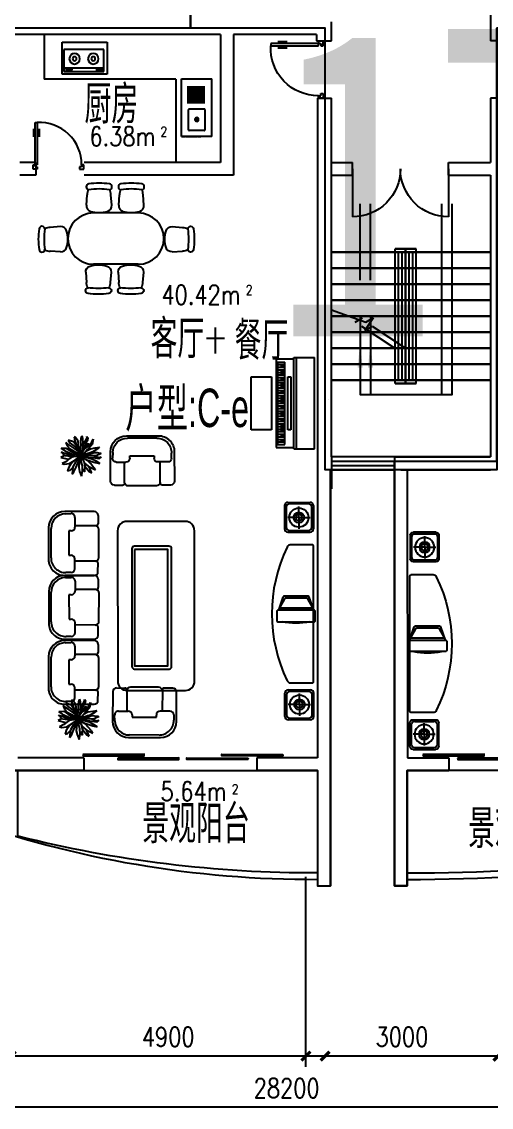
# Model space of a CAD drawing. Header units: millimetres. Extents: x 1143 to 39838, y 578 to 35727.
# Drawn here: x 14052 to 21384, y 978 to 17939 of the extents above; entities that cross this region are included whole.
import ezdxf
from ezdxf.enums import TextEntityAlignment as Align

# ---------------------------------------------------------------- set-up
doc = ezdxf.new("R2010")
doc.units = ezdxf.units.MM
doc.linetypes.add('HIDDEN', pattern=[7.5, 5, -2.5])
for name, color, linetype in [('3', 7, 'Continuous'), ('AXIS', 3, 'Continuous'), ('JJ', 8, 'Continuous'), ('PUB_TEXT', 7, 'Continuous'), ('PUB_WINDW', 7, 'Continuous'), ('T', 7, 'Continuous'), ('WALL', 255, 'Continuous'), ('WINDOW', 2, 'Continuous')]:
    doc.layers.add(name, color=color, linetype=linetype)
doc.styles.add('-宋体', font='SimSun.ttf', dxfattribs={"width": 0.8})
doc.styles.add('ATT', font='TXT')
doc.styles.add('DIM_FONT', font='SIMPLEX', dxfattribs={"width": 0.8})
doc.styles.add('HZ', font='txt', dxfattribs={"width": 0.7, "height": 5, "bigfont": 'hztxt'})
doc.styles.get("Standard").update_dxf_attribs({"font": 'arial.ttf'})
doc.styles.add('STYLE1', font='swissko.ttf', dxfattribs={"width": 0.8})
doc.dimstyles.new('AXIS', dxfattribs={"dimtxt": 300, "dimasz": 1, "dimexe": 250, "dimexo": 300, "dimgap": 0.09, "dimtad": 1, "dimdec": 0, "dimzin": 0, "dimdsep": 46, "dimtxsty": 'DIM_FONT', "dimblk": '_DIMX', "dimcen": 0.09, "dimse1": 1, "dimse2": 1, "dimclrt": 7, "dimadec": 0, "dimazin": 0, "dimtfac": 1, "dimtdec": 0, "dimtix": 1, "dimtmove": 2, "dimatfit": 3, "dimldrblk": '_DIMX', "dimfxl": 1, "dimtolj": 1, "dimtzin": 0, "dimarcsym": 0})

# ---------------------------------------------------------------- blocks, each defined once
blk = doc.blocks.new('_DIMX')
at = {"const_width": 50}
blk.add_lwpolyline([(-70, -70), (70, 70)], dxfattribs=at)
blk = doc.blocks.new('*D48')
at = {"color": 0, "linetype": 'ByBlock', "transparency": 16777216}
blk.add_line((632168, 357799), (603970, 357799), dxfattribs=at)
at = {"layer": 'DEFPOINTS', "color": 0, "linetype": 'ByBlock', "transparency": 16777216}
for p in [(603969, 361399), (632169, 361399), (603969, 357799)]:
    blk.add_point(p, dxfattribs=at)
at = {"color": 0, "linetype": 'ByBlock', "transparency": 16777216, "rotation": 180.0000000000001}
blk.add_blockref('_DIMX', (603969, 357799), dxfattribs=at)
at = {"color": 0, "linetype": 'ByBlock', "transparency": 16777216}
blk.add_blockref('_DIMX', (632169, 357799), dxfattribs=at)
at = {"color": 7, "linetype": 'ByBlock', "transparency": 16777216, "insert": (618069, 358099), "char_height": 300, "attachment_point": 5, "style": 'DIM_FONT'}
blk.add_mtext('\\A1;28200', dxfattribs=at)
blk = doc.blocks.new('TV')
blk.add_line((-251, 109), (277, 109))
for points in [[(-267, 75), (-171, 251, -0.320259), (-152, 264), (177, 264, -0.320259), (196, 251), (293, 75)], [(-263, 75), (-193, 280, -0.325839), (-173, 294), (199, 294, -0.325839), (218, 280), (289, 75)]]:
    blk.add_lwpolyline(points, format="xyb")
blk.add_lwpolyline([(313, 55), (313, -86, -0.414214), (293, -106), (-267, -106, -0.414214), (-287, -86), (-287, 55, -0.414214), (-267, 75), (293, 75, -0.414214)], format="xyb", close=True)
blk.add_arc((15, 1019), 1145, 259.0435, 280.9565)
blk = doc.blocks.new('CHUANGTG')
for p, q in [((-227, -187), (-227, 178)), ((173, 227), (-177, 227)), ((148, 202), (-152, 202)), ((0, 0), (0, 174)), ((223, -187), (223, 178)), ((-202, 153), (-202, -162)), ((0, 0), (-174, 0)), ((0, 0), (0, -174)), ((0, 0), (174, 0)), ((198, -162), (198, 153)), ((173, -237), (-177, -237)), ((-152, -212), (148, -212))]:
    blk.add_line(p, q)
for radius in [150, 82.4, 52.4]:
    blk.add_circle((0, 0), radius)
for centre, start, end in [((-177, 178), 90, 180), ((-152, 153), 90, 180), ((148, 153), 0, 90), ((173, 178), 0, 90), ((-152, -162), 180, 270), ((148, -162), 270, 0), ((-177, -187), 180, 270), ((173, -187), 270, 0)]:
    blk.add_arc(centre, 49.9, start, end)
blk = doc.blocks.new('*D57')
at = {"color": 0, "linetype": 'ByBlock', "transparency": 16777216}
blk.add_line((618368, 358599), (613470, 358599), dxfattribs=at)
at = {"layer": 'DEFPOINTS', "color": 0, "linetype": 'ByBlock', "transparency": 16777216}
for p in [(613469, 361399), (618369, 361399), (613469, 358599)]:
    blk.add_point(p, dxfattribs=at)
at = {"color": 0, "linetype": 'ByBlock', "transparency": 16777216, "rotation": 180}
blk.add_blockref('_DIMX', (613469, 358599), dxfattribs=at)
at = {"color": 0, "linetype": 'ByBlock', "transparency": 16777216}
blk.add_blockref('_DIMX', (618369, 358599), dxfattribs=at)
at = {"color": 7, "linetype": 'ByBlock', "transparency": 16777216, "insert": (615919, 358899), "char_height": 300, "attachment_point": 5, "style": 'DIM_FONT'}
blk.add_mtext('\\A1;4900', dxfattribs=at)
blk = doc.blocks.new('SSS')
at = {"layer": 'JJ', "linetype": 'Continuous'}
for p, q in [((208, 526), (-254, 526)), ((-314, 466), (-314, 334)), ((47, 422), (47, 271)), ((106, 482), (186, 483)), ((-327, 244), (-327, -191)), ((-284, 304), (48, 304)), ((141, 211), (107, 211)), ((143, -168), (141, 211)), ((420, 253), (420, -207)), ((458, -221), (458, 276)), ((106, -169), (143, -168)), ((-314, -411), (-314, -281)), ((-284, -251), (46, -251)), ((47, -380), (47, -229)), ((-254, -471), (208, -471)), ((199, -436), (110, -440))]:
    blk.add_line(p, q, dxfattribs=at)
for centre, radius, start, end in [((-254, 466), 60, 90, 180), ((208, 276), 250, 360, 90), ((107, 422), 60, 90.9883, 180), ((190, 253), 230, 360, 90.9883), ((-267, 244), 60, 90, 180), ((-284, 334), 30, 180, 270), ((107, 271), 60, 180, 270), ((107, -229), 60, 91.246, 180), ((-267, -191), 60, 180, 270), ((-284, -281), 30, 90, 180), ((190, -207), 230, 272.1622, 360), ((208, -221), 250, 270, 360), ((-254, -411), 60, 180, 270), ((107, -380), 60, 180.5023, 272.1622)]:
    blk.add_arc(centre, radius, start, end, dxfattribs=at)
blk = doc.blocks.new('M_A14NPV')
for points in [[(0.18, 0.178), (0.177, 0.16), (-0.617, 0.16), (-0.617, 0.181)], [(0.632, 0.226), (0.629, 0.208), (-0.164, 0.208), (-0.164, 0.229)]]:
    blk.add_lwpolyline(points, close=True)
blk = doc.blocks.new('M_F3')
for p, q in [((-379, 338), (-344, 250)), ((-336, 298), (-379, 338)), ((-260, 250), (-336, 298)), ((-184, 352), (-317, 396)), ((-317, 396), (-270, 321)), ((-270, 321), (-143, 227)), ((-105, 242), (-184, 352)), ((-137, 463), (-172, 477)), ((-172, 477), (-155, 384)), ((-155, 384), (-89, 196)), ((-65, 367), (-137, 463)), ((-50, 223), (-65, 367)), ((-1, 371), (16, 486)), ((3, 267), (-1, 371)), ((26, 511), (42, 438)), ((86, 275), (35, 153)), ((42, 438), (49, 319)), ((49, 319), (46, 206)), ((49, 309), (118, 392)), ((160, 396), (86, 275)), ((87, 205), (184, 321)), ((118, 392), (151, 452)), ((151, 452), (149, 488)), ((149, 488), (172, 452)), ((172, 452), (160, 396)), ((184, 321), (160, 227)), ((176, 235), (262, 331)), ((277, 286), (197, 198)), ((262, 331), (301, 415)), ((301, 415), (277, 286)), ((-405, 13), (-504, -36)), ((-468, 83), (-494, 98)), ((-494, 98), (-398, 71)), ((-490, 194), (-367, 196)), ((-363, 102), (-490, 194)), ((-435, 39), (-468, 83)), ((-393, 2), (-435, 39)), ((-398, 71), (-285, 27)), ((-202, -25), (-393, 2)), ((-367, 196), (-250, 117)), ((-237, 44), (-363, 102)), ((-344, 250), (-280, 177)), ((-285, 27), (-153, -2)), ((-280, 177), (-178, 123)), ((-157, 187), (-260, 250)), ((-250, 117), (-45, 15)), ((-67, 21), (-237, 44)), ((-178, 123), (-91, 75)), ((-45, 102), (-157, 187)), ((-157, -111), (1, 3)), ((-143, 227), (-77, 167)), ((1, 3), (-126, -140)), ((-120, -276), (1, 3)), ((1, 3), (-116, -15)), ((-91, 75), (1, 3)), ((-89, 196), (1, 3)), ((1, 3), (-67, 21)), ((-11, 137), (-50, 223)), ((1, 3), (-42, -144)), ((-17, 89), (3, 267)), ((1, 3), (-17, 89)), ((1, 3), (14, 71)), ((170, 60), (1, 3)), ((57, 58), (1, 3)), ((1, 3), (248, 58)), ((155, 8), (1, 3)), ((1, 3), (88, -178)), ((83, -65), (1, 3)), ((270, -77), (1, 3)), ((7, -140), (1, 3)), ((14, 71), (80, 173)), ((46, 206), (24, 94)), ((106, 92), (57, 58)), ((87, 205), (58, 144)), ((80, 173), (176, 235)), ((166, 158), (106, 92)), ((141, 130), (236, 181)), ((275, 6), (155, 8)), ((197, 198), (166, 158)), ((229, 81), (170, 60)), ((295, 104), (229, 81)), ((236, 181), (355, 202)), ((248, 58), (334, 89)), ((371, 4), (275, 6)), ((390, 158), (295, 104)), ((330, 5), (453, -38)), ((334, 89), (402, 85)), ((355, 202), (460, 215)), ((454, 39), (371, 4)), ((460, 215), (390, 158)), ((402, 85), (482, 73)), ((507, 60), (454, 39)), ((482, 73), (507, 60)), ((-504, -36), (-311, -82)), ((-363, -136), (-468, -188)), ((-468, -188), (-414, -205)), ((-414, -205), (-287, -190)), ((-293, -71), (-363, -136)), ((-260, -209), (-303, -280)), ((-227, -32), (-293, -71)), ((-287, -190), (-157, -111)), ((-195, -134), (-260, -209)), ((-116, -15), (-227, -32)), ((-200, -269), (-219, -455)), ((-126, -140), (-200, -269)), ((-153, -2), (-82, -10)), ((-42, -144), (-56, -288)), ((36, -242), (7, -140)), ((40, -370), (36, -242)), ((164, -117), (83, -65)), ((108, -265), (85, -173)), ((88, -178), (180, -255)), ((98, -395), (106, -265)), ((342, -59), (103, -28)), ((106, -265), (207, -386)), ((109, -82), (260, -134)), ((246, -199), (164, -117)), ((180, -255), (262, -299)), ((246, -367), (203, -267)), ((324, -294), (246, -199)), ((260, -134), (357, -167)), ((377, -132), (270, -77)), ((447, -73), (342, -59)), ((357, -167), (468, -188)), ((468, -188), (377, -132)), ((507, -23), (447, -73)), ((453, -38), (507, -23)), ((-303, -280), (-334, -374)), ((-334, -374), (-270, -355)), ((-270, -355), (-204, -288)), ((-219, -455), (-176, -399)), ((-176, -399), (-120, -276)), ((-56, -288), (-32, -384)), ((-32, -384), (14, -505)), ((14, -505), (40, -370)), ((40, -311), (98, -395)), ((207, -386), (271, -420)), ((271, -420), (246, -367)), ((262, -299), (359, -349)), ((359, -349), (324, -294))]:
    blk.add_line(p, q)
at = {"width": 0.8, "flags": 9}
for tag, p in [('XSIZE', (-2, 0)), ('YSIZE', (0, 0))]:
    blk.add_attdef(tag, p, '', height=0.2, dxfattribs=at)
blk = doc.blocks.new('*D58')
at = {"color": 0, "linetype": 'ByBlock', "transparency": 16777216}
blk.add_line((621368, 358599), (618370, 358599), dxfattribs=at)
at = {"layer": 'DEFPOINTS', "color": 0, "linetype": 'ByBlock', "transparency": 16777216}
for p in [(618369, 361399), (621369, 361399), (618369, 358599)]:
    blk.add_point(p, dxfattribs=at)
at = {"color": 0, "linetype": 'ByBlock', "transparency": 16777216, "rotation": 180}
blk.add_blockref('_DIMX', (618369, 358599), dxfattribs=at)
at = {"color": 0, "linetype": 'ByBlock', "transparency": 16777216}
blk.add_blockref('_DIMX', (621369, 358599), dxfattribs=at)
at = {"color": 7, "linetype": 'ByBlock', "transparency": 16777216, "insert": (619869, 358899), "char_height": 300, "attachment_point": 5, "style": 'DIM_FONT'}
blk.add_mtext('\\A1;3000', dxfattribs=at)
blk = doc.blocks.new('A$C399B1928')
at = {"linetype": 'ByBlock'}
for p, q in [((322, 1426), (0, 1426)), ((0, 1426), (0, 0)), ((276, 1426), (276, 0)), ((322, 1426), (322, 0)), ((598, 1403), (322, 1403)), ((575, 1357), (460, 1357)), ((460, 1357), (460, 69)), ((575, 69), (575, 1357)), ((598, 23), (598, 1403)), ((575, 1317), (460, 1317)), ((460, 1300), (529, 1300)), ((575, 1277), (460, 1277)), ((575, 1236), (460, 1236)), ((460, 1219), (529, 1219)), ((575, 1196), (460, 1196)), ((368, 299), (368, 1127)), ((368, 1127), (414, 1127)), ((414, 1127), (414, 299)), ((575, 1156), (460, 1156)), ((460, 1139), (529, 1139)), ((575, 1116), (460, 1116)), ((460, 1098), (529, 1098)), ((575, 1075), (460, 1075)), ((460, 1052), (529, 1052)), ((575, 1035), (460, 1035)), ((667, 1127), (989, 1127)), ((667, 299), (667, 1127)), ((989, 1127), (989, 299)), ((575, 995), (460, 995)), ((460, 978), (529, 978)), ((575, 955), (460, 955)), ((575, 914), (460, 914)), ((460, 897), (529, 897)), ((575, 874), (460, 874)), ((460, 851), (529, 851)), ((575, 834), (460, 834)), ((575, 794), (460, 794)), ((460, 771), (529, 771)), ((575, 753), (460, 753)), ((575, 713), (460, 713)), ((460, 696), (529, 696)), ((575, 673), (460, 673)), ((460, 656), (529, 656)), ((575, 633), (460, 633)), ((460, 615), (529, 615)), ((575, 592), (460, 592)), ((575, 552), (460, 552)), ((460, 529), (529, 529)), ((575, 512), (460, 512)), ((575, 472), (460, 472)), ((460, 454), (529, 454)), ((575, 431), (460, 431)), ((460, 408), (529, 408)), ((575, 391), (460, 391)), ((575, 351), (460, 351)), ((414, 299), (368, 299)), ((460, 328), (529, 328)), ((575, 311), (460, 311)), ((575, 270), (460, 270)), ((460, 253), (529, 253)), ((575, 230), (460, 230)), ((460, 207), (529, 207)), ((575, 190), (460, 190)), ((989, 299), (667, 299)), ((322, 0), (0, 0)), ((322, 23), (598, 23)), ((575, 150), (460, 150)), ((460, 132), (529, 132)), ((575, 109), (460, 109)), ((575, 69), (460, 69))]:
    blk.add_line(p, q, dxfattribs=at)
blk = doc.blocks.new('_ARROW')
blk.add_solid([(0, 0), (-1, 0.1), (-1, -0.1)])
blk = doc.blocks.new('M_A3PTU')
for p, q in [((-0.5, 0), (-0.499, -0.498)), ((0.5, 0), (0.499, -0.498))]:
    blk.add_line(p, q)
for centre, start, end in [((-0.498, -0.001), 269.885, 0.0763), ((0.498, -0.001), 179.9237, 270.115)]:
    blk.add_arc(centre, 0.498, start, end)
blk = doc.blocks.new('M_A23MCU')
for p, q in [((-0.489, 0.782), (-0.489, 0.624)), ((-0.454, 0.081), (-0.454, 0.905)), ((-0.454, 0.905), (-0.413, 0.905)), ((-0.413, 0.905), (-0.413, 0.081)), ((-0.378, 0.782), (-0.378, 0.624)), ((-0.495, -0.002), (-0.495, 0.081)), ((-0.495, 0.081), (-0.454, 0.081)), ((-0.413, 0.081), (-0.454, 0.081)), ((-0.454, 0.081), (-0.454, 0.039)), ((-0.454, 0.039), (-0.413, 0.039)), ((-0.413, 0.039), (-0.413, -0.002)), ((0.412, 0.039), (0.412, -0.002)), ((0.453, 0.039), (0.412, 0.039)), ((0.453, 0.081), (0.453, 0.039)), ((0.494, 0.081), (0.453, 0.081)), ((0.494, -0.002), (0.494, 0.081)), ((-0.413, -0.002), (-0.495, -0.002)), ((-0.495, -0.002), (-0.495, -0.002)), ((0.412, -0.002), (0.494, -0.002)), ((0.494, -0.002), (0.494, -0.002))]:
    blk.add_line(p, q)
blk.add_arc((-0.372, 0.082), 0.825, 359.9283, 92.866)
blk = doc.blocks.new('ZT1')
at = {"linetype": 'Continuous'}
for p, q in [((700, 500), (0, 500)), ((0, 500), (0, 0)), ((700, 0), (700, 500)), ((0, 0), (700, 0))]:
    blk.add_line(p, q, dxfattribs=at)
for p, q in [((51, 387), (673, 387)), ((51, 44), (51, 387)), ((673, 387), (673, 44)), ((673, 100), (51, 100)), ((673, 44), (51, 44)), ((76, 77), (76, 66)), ((93, 52), (93, 68)), ((93, 68), (157, 68)), ((157, 52), (93, 52)), ((157, 68), (157, 52)), ((168, 78), (168, 66)), ((549, 77), (549, 66)), ((566, 68), (630, 68)), ((566, 52), (566, 68)), ((630, 52), (566, 52)), ((630, 68), (630, 52)), ((641, 78), (641, 66))]:
    blk.add_line(p, q)
for points in [[(76, 77, -0.259034), (78, 80, -0.076276), (90, 85, -0.036515), (103, 88, -0.026615), (122, 89, -0.026615), (141, 88, -0.036515), (154, 85, -0.076276), (166, 80, -0.259034), (168, 77, -0.078462), (168, 76, -0.056762)], [(76, 66, -0.259034), (78, 70, -0.076276), (90, 75, -0.036515), (103, 77, -0.026615), (122, 78, -0.026615), (141, 77, -0.036515), (154, 75, -0.076276), (166, 70, -0.259034), (168, 66, -0.259034), (166, 63, -0.056762), (157, 59, -0.036515)], [(93, 57, -0.008736), (90, 58, -0.076276), (78, 63, -0.259034), (76, 66, -0.259034)], [(549, 77, -0.259034), (551, 80, -0.076276), (563, 85, -0.036515), (576, 88, -0.026615), (595, 89, -0.026615), (614, 88, -0.036515), (627, 85, -0.076276), (639, 80, -0.259034), (641, 77, -0.078462), (641, 76, -0.056762)], [(549, 66, -0.259034), (551, 70, -0.076276), (563, 75, -0.036515), (576, 77, -0.026615), (595, 78, -0.026615), (614, 77, -0.036515), (627, 75, -0.076276), (639, 70, -0.259034), (641, 66, -0.259034), (639, 63, -0.056762), (630, 59, -0.036515)], [(566, 57, -0.008736), (563, 58, -0.076276), (551, 63, -0.259034), (549, 66, -0.259034)]]:
    blk.add_lwpolyline(points, format="xyb")
for centre, radius in [((216, 241), 82.5), ((216, 241), 31.6), ((508, 241), 82.5), ((508, 241), 31.6)]:
    blk.add_circle(centre, radius, dxfattribs=at)
at = {"width": 0.8, "flags": 9}
for tag in ['XSIZE', 'YSIZE']:
    blk.add_attdef(tag, (348, 500), '', height=0.5, dxfattribs=at)
blk = doc.blocks.new('ZT')
at = {"layer": 'JJ', "linetype": 'Continuous', "rotation": 89.99999999882102}
blk.add_blockref('ZT1', (211, -330), dxfattribs=at)
blk = doc.blocks.new('SC')
at = {"layer": 'JJ', "linetype": 'Continuous'}
for p, q in [((120, 428), (-351, 428)), ((-351, 428), (-351, -472)), ((120, 428), (120, -472)), ((-351, -472), (120, -472))]:
    blk.add_line(p, q, dxfattribs=at)
at = {"layer": 'JJ', "linetype": 'HIDDEN'}
blk.add_line((-351, 428), (-51, 428), dxfattribs=at)
at = {"layer": 'JJ'}
for p, q in [((-243, 325), (-243, 12)), ((0, 336), (-231, 336)), ((12, 12), (12, 325)), ((-231, 0), (0, 0)), ((-247, -86), (-247, -358)), ((-219, -86), (-219, -358)), ((-197, -86), (-197, -358)), ((-169, -86), (-169, -358)), ((-147, -86), (-147, -358)), ((-119, -86), (-119, -358)), ((-97, -86), (-97, -358)), ((-69, -86), (-69, -358)), ((-47, -86), (-47, -358)), ((-19, -86), (-19, -358)), ((3, -86), (3, -358))]:
    blk.add_line(p, q, dxfattribs=at)
for points, const_width in [([(-256, 330), (-237, 348)], 1.91), ([(6, 348), (-237, 348)], 2), ([(6, 348), (24, 330)], 1.91), ([(-256, 330), (-256, 6)], 1.8), ([(24, 6), (24, 330)], 1.8), ([(-237, -12), (-256, 6)], 1.91), ([(24, 6), (6, -12)], 1.91), ([(-237, -12), (6, -12)], 2)]:
    blk.add_lwpolyline(points, dxfattribs=dict(at, const_width=const_width))
for points in [[(-243, 325), (-243, 329), (-241, 332), (-237, 335), (-233, 336), (-231, 336)], [(-116, 194), (-105, 192), (-96, 187), (-89, 179), (-86, 170), (-86, 159), (-89, 150), (-96, 142), (-105, 137), (-116, 135), (-126, 137), (-135, 142), (-142, 150), (-146, 159), (-146, 170), (-142, 179), (-135, 187), (-126, 192), (-116, 194)], [(-116, 184), (-109, 183), (-103, 179), (-99, 174), (-96, 168), (-96, 161), (-99, 155), (-103, 150), (-109, 146), (-116, 145), (-122, 146), (-128, 150), (-133, 155), (-135, 161), (-135, 168), (-133, 174), (-128, 179), (-122, 183), (-116, 184)], [(0, 336), (4, 336), (8, 334), (11, 330), (12, 327), (12, 325)], [(-231, 0), (-235, 1), (-239, 3), (-242, 6), (-243, 10), (-243, 12)], [(12, 12), (11, 8), (9, 4), (6, 2), (2, 0), (0, 0)]]:
    blk.add_lwpolyline(points, dxfattribs=at)
blk = doc.blocks.new('12PSTG01')
at = {"color": 0, "linetype": 'ByBlock'}
for p, q in [((-4.996459, 8.562867), (-11.998837, 7.942727)), ((-4.996459, -8.562867), (-11.998837, -8.055343))]:
    blk.add_line(p, q, dxfattribs=at)
for centre, radius, start, end in [((-17.5, 6.763875), 2, 8.455473, 171.544527), ((-11.998837, -0.056308), 7.999035, 90, 116.212212), ((-4.647836, 4.578088), 4, 16.10866, 95), ((28, 0), 48, 171.544527, 188.455473), ((31.956522, 0), 48, 171.544527, 188.455473), ((-20.5, 0), 20.5, 343.89134, 16.10866), ((-17.5, -6.763875), 2, 188.455473, 351.544527), ((-11.998837, -0.056308), 7.999035, 243.61801, 270), ((-4.647836, -4.578088), 4, 265, 343.89134)]:
    blk.add_arc(centre, radius, start, end, dxfattribs=at)
at = {"color": 0, "linetype": 'ByBlock', "style": 'ATT'}
for tag, p, flags in [('ITEM', (-19.5, -17.5), 3), ('ROOM_NUMBER', (-19.5, -25.5), 1)]:
    blk.add_attdef(tag, p, '', height=6, dxfattribs=dict(at, flags=flags))
blk = doc.blocks.new('-CHAI2')
at = {"xscale": 23, "yscale": 23, "zscale": 23}
blk.add_blockref('12PSTG01', (458, 200), dxfattribs=at)
blk = doc.blocks.new('A$C16CA1FA6')
for p, q in [((1561, 1270), (861, 1270)), ((1561, 470), (861, 470))]:
    blk.add_line(p, q)
for centre, start, end in [((861, 870), 90, 270), ((1561, 870), 270, 90)]:
    blk.add_arc(centre, 400, start, end)
at = {"rotation": 270}
for p in [(749, 1734), (1253, 1734)]:
    blk.add_blockref('-CHAI2', p, dxfattribs=at)
blk.add_blockref('-CHAI2', (2, 660))
at = {"xscale": -1}
blk.add_blockref('-CHAI2', (2434, 660), dxfattribs=at)
at = {"xscale": -1, "rotation": 270}
for p in [(739, 2), (1244, 2)]:
    blk.add_blockref('-CHAI2', p, dxfattribs=at)
blk = doc.blocks.new('1T4F81聚福元')
for p, q in [((-6516, -25000), (-6316, -25000)), ((-5116, -25000), (-5316, -25000))]:
    blk.add_line(p, q)
at = {"layer": '3'}
for p, q in [((-5304, -17150), (-5304, -15050)), ((-5304, -17150), (-5304, -15050)), ((-5304, -17150), (-5304, -15050)), ((-5304, -17150), (-5304, -15050)), ((-5144, -15050), (-5304, -15050)), ((-5304, -15050), (-5144, -15050)), ((-5144, -15050), (-5304, -15050)), ((-5304, -15050), (-5144, -15050)), ((-5144, -17150), (-5144, -15050)), ((-5144, -17150), (-5144, -15050)), ((-5144, -17150), (-5144, -15050)), ((-5144, -17150), (-5144, -15050)), ((-5138, -17151), (-5138, -15051)), ((-5138, -17151), (-5138, -15051)), ((-5138, -17151), (-5138, -15051)), ((-5138, -17151), (-5138, -15051)), ((-4978, -15051), (-5138, -15051)), ((-5138, -15051), (-4978, -15051)), ((-4978, -15051), (-5138, -15051)), ((-5138, -15051), (-4978, -15051)), ((-4978, -17151), (-4978, -15051)), ((-4978, -17151), (-4978, -15051)), ((-4978, -17151), (-4978, -15051)), ((-4978, -17151), (-4978, -15051)), ((-5138, -15101), (-6300, -15100)), ((-6300, -15100), (-5138, -15101)), ((-5138, -15101), (-6300, -15100)), ((-6300, -15100), (-5138, -15101)), ((-5254, -17100), (-5254, -15100)), ((-5254, -17100), (-5254, -15100)), ((-5254, -17100), (-5254, -15100)), ((-5254, -17100), (-5254, -15100)), ((-5254, -15100), (-5194, -15100)), ((-5194, -15100), (-5254, -15100)), ((-5254, -15100), (-5194, -15100)), ((-5194, -15100), (-5254, -15100)), ((-5194, -17100), (-5194, -15100)), ((-5194, -17100), (-5194, -15100)), ((-5194, -17100), (-5194, -15100)), ((-5194, -17100), (-5194, -15100)), ((-5144, -15100), (-3816, -15100)), ((-3816, -15100), (-5144, -15100)), ((-5144, -15100), (-3816, -15100)), ((-3816, -15100), (-5144, -15100)), ((-5088, -17101), (-5088, -15101)), ((-5088, -17101), (-5088, -15101)), ((-5088, -17101), (-5088, -15101)), ((-5088, -17101), (-5088, -15101)), ((-5088, -15101), (-5028, -15101)), ((-5028, -15101), (-5088, -15101)), ((-5088, -15101), (-5028, -15101)), ((-5028, -15101), (-5088, -15101)), ((-5028, -17101), (-5028, -15101)), ((-5028, -17101), (-5028, -15101)), ((-5028, -17101), (-5028, -15101)), ((-5028, -17101), (-5028, -15101)), ((-4978, -15101), (-3816, -15100)), ((-3816, -15100), (-4978, -15101)), ((-4978, -15101), (-3816, -15100)), ((-3816, -15100), (-4978, -15101)), ((-5138, -15351), (-6300, -15350)), ((-6300, -15350), (-5138, -15351)), ((-5138, -15351), (-6300, -15350)), ((-6300, -15350), (-5138, -15351)), ((-5144, -15350), (-3816, -15350)), ((-3816, -15350), (-5144, -15350)), ((-5144, -15350), (-3816, -15350)), ((-3816, -15350), (-5144, -15350)), ((-4978, -15351), (-3816, -15350)), ((-3816, -15350), (-4978, -15351)), ((-4978, -15351), (-3816, -15350)), ((-3816, -15350), (-4978, -15351)), ((-5138, -15601), (-6300, -15600)), ((-6300, -15600), (-5138, -15601)), ((-5138, -15601), (-6300, -15600)), ((-6300, -15600), (-5138, -15601)), ((-5144, -15600), (-3816, -15600)), ((-3816, -15600), (-5144, -15600)), ((-5144, -15600), (-3816, -15600)), ((-3816, -15600), (-5144, -15600)), ((-4978, -15601), (-3816, -15600)), ((-3816, -15600), (-4978, -15601)), ((-4978, -15601), (-3816, -15600)), ((-3816, -15600), (-4978, -15601)), ((-5138, -15851), (-6300, -15850)), ((-6300, -15850), (-5138, -15851)), ((-5138, -15851), (-6300, -15850)), ((-6300, -15850), (-5138, -15851)), ((-5144, -15850), (-3816, -15850)), ((-3816, -15850), (-5144, -15850)), ((-5144, -15850), (-3816, -15850)), ((-3816, -15850), (-5144, -15850)), ((-4978, -15851), (-3816, -15850)), ((-3816, -15850), (-4978, -15851)), ((-4978, -15851), (-3816, -15850)), ((-3816, -15850), (-4978, -15851)), ((-6300, -16000.4), (-5764.3, -16193)), ((-6300, -16000.4), (-5764.3, -16193)), ((-5138, -16101), (-6300, -16100)), ((-6300, -16100), (-5138, -16101)), ((-5138, -16101), (-6300, -16100)), ((-6300, -16100), (-5138, -16101)), ((-5144, -16100), (-3816, -16100)), ((-3816, -16100), (-5144, -16100)), ((-5144, -16100), (-3816, -16100)), ((-3816, -16100), (-5144, -16100)), ((-4978, -16101), (-3816, -16100)), ((-3816, -16100), (-4978, -16101)), ((-4978, -16101), (-3816, -16100)), ((-3816, -16100), (-4978, -16101)), ((-5930.3, -16191.9), (-5814.1, -16124.9)), ((-5930.3, -16191.9), (-5814.1, -16124.9)), ((-5830.1, -16258.1), (-5312.2, -16600)), ((-5830.1, -16258.1), (-5312.2, -16600)), ((-5648.1, -16125.9), (-5780.3, -16326.2)), ((-5648.1, -16125.9), (-5780.3, -16326.2)), ((-5780.3, -16326.2), (-5664.2, -16259.1)), ((-5780.3, -16326.2), (-5664.2, -16259.1)), ((-5764.3, -16193), (-5648.1, -16125.9)), ((-5764.3, -16193), (-5648.1, -16125.9)), ((-5664.2, -16259.1), (-5146.2, -16601)), ((-5664.2, -16259.1), (-5146.2, -16601)), ((-5138, -16351), (-6300, -16350)), ((-6300, -16350), (-5138, -16351)), ((-5138, -16351), (-6300, -16350)), ((-6300, -16350), (-5138, -16351)), ((-5144, -16350), (-3816, -16350)), ((-3816, -16350), (-5144, -16350)), ((-5144, -16350), (-3816, -16350)), ((-3816, -16350), (-5144, -16350)), ((-4978, -16351), (-3816, -16350)), ((-3816, -16350), (-4978, -16351)), ((-4978, -16351), (-3816, -16350)), ((-3816, -16350), (-4978, -16351)), ((-5138, -16601), (-6300, -16600)), ((-6300, -16600), (-5138, -16601)), ((-5138, -16601), (-6300, -16600)), ((-6300, -16600), (-5138, -16601)), ((-5144, -16600), (-3816, -16600)), ((-3816, -16600), (-5144, -16600)), ((-5144, -16600), (-3816, -16600)), ((-3816, -16600), (-5144, -16600)), ((-4978, -16601), (-3816, -16600)), ((-3816, -16600), (-4978, -16601)), ((-4978, -16601), (-3816, -16600)), ((-3816, -16600), (-4978, -16601)), ((-5138, -16851), (-6300, -16850)), ((-6300, -16850), (-5138, -16851)), ((-5138, -16851), (-6300, -16850)), ((-6300, -16850), (-5138, -16851)), ((-5144, -16850), (-3816, -16850)), ((-3816, -16850), (-5144, -16850)), ((-5144, -16850), (-3816, -16850)), ((-3816, -16850), (-5144, -16850)), ((-4978, -16851), (-3816, -16850)), ((-3816, -16850), (-4978, -16851)), ((-4978, -16851), (-3816, -16850)), ((-3816, -16850), (-4978, -16851)), ((-5138, -17101), (-6300, -17100)), ((-6300, -17100), (-5138, -17101)), ((-5138, -17101), (-6300, -17100)), ((-6300, -17100), (-5138, -17101)), ((-5194, -17100), (-5254, -17100)), ((-5254, -17100), (-5194, -17100)), ((-5194, -17100), (-5254, -17100)), ((-5254, -17100), (-5194, -17100)), ((-5144, -17100), (-3816, -17100)), ((-3816, -17100), (-5144, -17100)), ((-5144, -17100), (-3816, -17100)), ((-3816, -17100), (-5144, -17100)), ((-5028, -17101), (-5088, -17101)), ((-5088, -17101), (-5028, -17101)), ((-5028, -17101), (-5088, -17101)), ((-5088, -17101), (-5028, -17101)), ((-4978, -17101), (-3816, -17100)), ((-3816, -17100), (-4978, -17101)), ((-4978, -17101), (-3816, -17100)), ((-3816, -17100), (-4978, -17101)), ((-5144, -17150), (-5304, -17150)), ((-5304, -17150), (-5144, -17150)), ((-5144, -17150), (-5304, -17150)), ((-5304, -17150), (-5144, -17150)), ((-4978, -17151), (-5138, -17151)), ((-5138, -17151), (-4978, -17151)), ((-4978, -17151), (-5138, -17151)), ((-5138, -17151), (-4978, -17151)), ((-10166, -23200), (-7466, -23200)), ((-2076, -23200), (-4466, -23200))]:
    blk.add_line(p, q, dxfattribs=at)
for points in [[(-5852.7, -15538.4), (-5852.7, -14347.8)], [(-5852.7, -15538.4), (-5852.7, -14347.8)], [(-5852.7, -16106.2), (-5852.7, -17324.2), (-4579.2, -17324.2), (-4579.2, -14347.8)], [(-5852.7, -16106.2), (-5852.7, -17324.2), (-4579.2, -17324.2), (-4579.2, -14347.8)], [(-5691.1, -15538.4), (-5691.1, -14347.8)], [(-5691.1, -15538.4), (-5691.1, -14347.8)], [(-5691.1, -16106.2), (-5691.1, -17324.2), (-4417.6, -17324.2), (-4417.6, -14347.8)], [(-5691.1, -16106.2), (-5691.1, -17324.2), (-4417.6, -17324.2), (-4417.6, -14347.8)]]:
    blk.add_lwpolyline(points, dxfattribs=at)
for points in [[(-5132, -24900, 0.0691321), (1900.1, -23946.6), (1900.1, -22000)], [(-5131.6, -24800, 0.0680057), (1800.1, -23875.9), (1800.1, -22000)], [(-6516.3, -24800, -0.0629923), (-11200, -24224.1), (-11200, -23200)]]:
    blk.add_lwpolyline(points, format="xyb", dxfattribs=at)
blk.add_arc((-6576.4, -8424.3), 16475.8, 250.41187, 270.21015, dxfattribs=at)
at = {"layer": 'AXIS'}
blk.add_line((-6700, -27830.7), (-6700, -24861.5), dxfattribs=at)
at = {"layer": 'JJ', "linetype": 'Continuous'}
for p, q in [((-10788.9, -11700), (-10788.9, -12400)), ((-8732, -12400), (-10788.9, -12400)), ((-8732, -12400), (-8732, -13700))]:
    blk.add_line(p, q, dxfattribs=at)
for points in [[(-9495.7, -19308, 0.4142136), (-9639.7, -19452), (-9637.8, -21803.5, 0.4142136), (-9493.8, -21947.5), (-8581.8, -21947.5, 0.4142136), (-8437.8, -21803.5), (-8439.7, -19452, 0.4142136), (-8583.7, -19308)], [(-6598.7, -21830, 0.4142136), (-6578.7, -21810), (-6578.7, -19694.4, 0.4142136), (-6598.7, -19674.4), (-6943.6, -19674.4, 0.3171388), (-6990.7, -19707.7, 0.2306466), (-6990.7, -21796.8, 0.3171388), (-6943.6, -21830)], [(-9377.5, -19694.8, 0.4142136), (-9417.5, -19734.8), (-9415.6, -21574.4, 0.4142136), (-9375.6, -21614.4), (-8835.6, -21614.4, 0.4142136), (-8795.6, -21574.4), (-8797.5, -19734.8, 0.4142136), (-8837.5, -19694.8)], [(-5055, -22294.7, -0.4142136), (-5075, -22274.7), (-5075, -20159.1, -0.4142136), (-5055, -20139.1), (-4710.1, -20139.1, -0.3171388), (-4663, -20172.3, -0.2306466), (-4663, -22261.5, -0.3171388), (-4710.1, -22294.7)]]:
    blk.add_lwpolyline(points, format="xyb", close=True, dxfattribs=at)
blk.add_lwpolyline([(-9376.9, -19744.8), (-9375, -21564.4), (-8855, -21564.4), (-8856.9, -19744.8)], close=True, dxfattribs=at)
at = {"layer": 'T'}
for p, q in [((-8118.4, -16276.9), (-8118.4, -16684.5)), ((-8251.6, -16443.2), (-7968.6, -16443.2))]:
    blk.add_line(p, q, dxfattribs=at)
at = {"layer": 'WALL'}
for p, q in [((-3816, -11150), (-3816, -11800)), ((-6300, -11800), (-6300, -11500)), ((-8032, -11700), (-11242, -11700)), ((-8032, -11700), (-8032, -13700)), ((-6532, -11700), (-7832, -11700)), ((-7832, -11700), (-7832, -13900)), ((-6532, -11700), (-6532, -11800)), ((-6532, -11800), (-6300, -11800)), ((-3616, -11800), (-3816, -11800)), ((-6516, -12694.7), (-6516, -23000)), ((-6516, -12694.7), (-6300, -12694.7)), ((-6300, -18300), (-6300, -12694.7)), ((-3817.6, -12694.7), (-3816.8, -13700)), ((-3617.6, -12694.7), (-3817.6, -12694.7)), ((-10916, -13700), (-11168.1, -13700)), ((-10916, -13700), (-10916, -13900)), ((-8032, -13700), (-10163.9, -13700)), ((-6300, -13700), (-5974, -13700)), ((-5974, -13900), (-5974, -13700)), ((-4474, -13700), (-3816, -13700)), ((-4474, -13900), (-4474, -13700)), ((-4474, -13700), (-3816, -13700)), ((-4474, -13900), (-4474, -13700)), ((-10916, -13900), (-11168.1, -13900)), ((-7832, -13900), (-10163.9, -13900)), ((-6300, -13900), (-5974, -13900)), ((-4474, -13900), (-3816, -13900)), ((-4474, -13900), (-3816, -13900)), ((-3816.7, -13900), (-3816, -15800)), ((-3816, -13900), (-3816, -18300)), ((-6347.9, -17400.5), (-6347.4, -17400)), ((-6300, -18300), (-6300, -18800)), ((-6300, -18300), (-6300, -18800)), ((-6300, -18300), (-6300, -18800)), ((-3816, -18300), (-5316, -18300)), ((-5316, -18300), (-3816, -18300)), ((-3816, -18300), (-5316, -18300)), ((-5316, -18300), (-3816, -18300)), ((-5316, -18300), (-5316, -25000)), ((-3816, -18300), (-5100, -18300)), ((-5100, -18300), (-3816, -18300)), ((-3816, -18300), (-5100, -18300)), ((-5100, -18300), (-3816, -18300)), ((-6316, -18500), (-6316, -25000)), ((-3816, -18500), (-5216, -18500)), ((-5216, -18500), (-3816, -18500)), ((-3816, -18500), (-5116.5, -18500)), ((-5116.5, -18500), (-3816, -18500)), ((-5116.5, -18500), (-5115.8, -23000)), ((-3816, -18500), (-4900, -18500)), ((-4900, -18500), (-3816, -18500)), ((-3816, -18500), (-4900, -18500)), ((-4900, -18500), (-3816, -18500)), ((-10166, -23000), (-11200, -23000)), ((-10166, -23000), (-10166, -23200)), ((-6516, -23000), (-7466, -23000)), ((-7466, -23000), (-7466, -23200)), ((-5115.8, -23000), (-4466, -23000)), ((-4466, -23000), (-4466, -23200)), ((-10692, -23200), (-11400, -23200)), ((-10166, -23200), (-11400, -23200)), ((-6516, -23200), (-7466, -23200)), ((-6516, -23200), (-6516, -25000)), ((-5116, -23200), (-5116, -25000)), ((-5116, -23200), (-4466, -23200))]:
    blk.add_line(p, q, dxfattribs=at)
at = {"layer": 'WINDOW'}
for p, q in [((-6300, -18300), (-6300, -18300)), ((-6300, -18300), (-6300, -18300)), ((-6300, -18300), (-6300, -18300)), ((-6300, -18300), (-6300, -18300)), ((-5100, -18300), (-6300, -18300)), ((-5100, -18300), (-6300, -18300)), ((-6300, -18366.7), (-5100, -18366.7)), ((-6300, -18366.7), (-5100, -18366.7)), ((-6300, -18433.3), (-5316, -18433.3)), ((-6300, -18433.3), (-5316, -18433.3)), ((-5100, -18500), (-6300, -18500)), ((-5100, -18500), (-6300, -18500))]:
    blk.add_line(p, q, dxfattribs=at)
blk.add_lwpolyline([(-11400, -23200), (-6516, -23200), (-6516, -25000), (-6316, -25000), (-6316, -18500), (-5316, -18500.5), (-5316, -25000), (-5116, -25000), (-5116, -23200), (1901.8, -23189.6), (1901.8, -23189.6), (1900.1, -22000), (4700.1, -22000), (4700.1, -22400), (6110.1, -22400)], dxfattribs=at)
for points in [[(-21200, -1000), (-10300, -1000), (-10300, -7500), (-7600, -7500), (-7600, -9600), (-8500, -9600), (-8500, -11600), (-13258, -11600), (-13258, -11500), (-11742, -11500), (-11742, -9700), (-14400, -9700), (-14400, -10000), (-20300, -10000), (-20300, -7000), (-21200, -7000)], [(-7600, -7500), (-2816, -7500), (-2816, -9600), (-1616, -9600), (-1616, -11600), (-3716, -11600), (-3716, -13797.7), (-3716, -18400), (-3716, -18500), (-6400, -18500), (-6400, -11600), (-8500, -11600), (-8500, -9600), (-7600, -9600)], [(-13258, -11600), (-13258, -11700), (-11442, -11700), (-11416, -13400), (-19500, -13400), (-19500, -18000), (-19500, -18100), (-17100, -18100), (-17100, -22100), (-11400, -22100), (-11400, -23200), (-6516, -23200), (-6516, -25000), (-6316, -25000), (-6316, -18500), (-6400, -18500), (-6400, -11600)], [(-3716, -11600), (1326, -11600), (1326, -11700), (-474, -11700), (-474, -12996.3), (4600.1, -12996.3), (4600.1, -16000), (5710.1, -16000), (5710.1, -21900), (5710.1, -22000), (1900.1, -22000), (1901.8, -23189.6), (-5116, -23200), (-5116, -25000), (-5316, -25000), (-5316, -18366.7), (-3716, -18366.7)]]:
    blk.add_lwpolyline(points, close=True, dxfattribs=at)
at = {"layer": '3', "xscale": -400, "yscale": 400, "zscale": 400}
for p, rotation in [((-5852.7, -15938.4), 90), ((-5852.7, -15938.4), 90), ((-5691.1, -15938.4), 90), ((-5691.1, -15938.4), 90), ((-5852.7, -16506.2), 270), ((-5852.7, -16506.2), 270), ((-5691.1, -16506.2), 270), ((-5691.1, -16506.2), 270)]:
    blk.add_blockref('_ARROW', p, dxfattribs=dict(at, rotation=rotation))
at = {"layer": 'JJ', "linetype": 'Continuous', "xscale": -1}
for name, p, rotation in [('ZT', (-10133.7, -12108.3), 90.00000000003726), ('SC', (-8288.8, -12863.2), 180.0000000000373), ('SSS', (-9279.5, -18426.5), 270.1081930560356), ('CHUANGTG', (-4844.7, -19711.7), 180.0000000000718), ('TV', (-6839.5, -20770.6), 359.9999999999281), ('CHUANGTG', (-4853, -22633.3), 7.186251593793713e-11)]:
    blk.add_blockref(name, p, dxfattribs=dict(at, rotation=rotation))
at = {"layer": 'JJ', "linetype": 'Continuous'}
for name, p, rotation in [('A$C16CA1FA6', (-10878, -15758.5), 5.323741447682551e-11), ('A$C399B1928', (-6567.8, -16748.5), 180), ('SSS', (-10258.9, -19625.3), 179.8918069438207), ('CHUANGTG', (-6809.1, -19247), 179.9999999999282), ('SSS', (-10257, -20621.9), 179.8918069438207), ('TV', (-4814.2, -21235.3), 7.186251593793713e-11), ('SSS', (-10258.9, -21638.4), 179.8918069438207), ('SSS', (-9245.5, -22224.8), 269.8918069438207), ('CHUANGTG', (-6800.7, -22168.7), 359.9999999999281)]:
    blk.add_blockref(name, p, dxfattribs=dict(at, rotation=rotation))
at = {"layer": 'JJ', "linetype": 'Continuous', "xscale": 0.6271999999999999, "yscale": 0.6271999999999999, "zscale": 0.6271999999999999, "rotation": 359.9999999999281}
for p in [(-10212.2, -18284.7), (-10251.1, -22397.4)]:
    blk.add_blockref('M_F3', p, dxfattribs=at)
at = {"layer": 'WINDOW'}
for p, xscale, yscale, zscale, rotation in [((-6432, -12250), -900, 900, 900, 89.99999999997577), ((-10563.9, -13800), -800, -800, 800, 179.9999999999758)]:
    blk.add_blockref('M_A23MCU', p, dxfattribs=dict(at, xscale=xscale, yscale=yscale, zscale=zscale, rotation=rotation))
for name, p, xscale, yscale, zscale in [('M_A3PTU', (-5224, -13800), -1500, 1500, 1500), ('M_A14NPV', (-9421.8, -23219), -1200, 1200, 1200), ('M_A14NPV', (-7817, -23219), 1200, 1200, 1200), ('M_A14NPV', (-4114.9, -23219), -1200, 1200, 1200)]:
    blk.add_blockref(name, p, dxfattribs=dict(at, xscale=xscale, yscale=yscale, zscale=zscale))
at = {"style": 'DIM_FONT', "oblique": -180, "text_generation_flag": 4, "width": 0.8, "flags": 9}
for tag, p, rotation in [('XSIZE', (1326.3, -15051.1), 135), ('YSIZE', (1326.3, -15051.1), 135), ('XSIZE', (3900.1, -18100), 45), ('YSIZE', (3900.1, -18100), 45)]:
    blk.add_attdef(tag, p, '', height=0.5, rotation=rotation, dxfattribs=at)
at = {"layer": 'JJ', "oblique": -180, "text_generation_flag": 4, "width": 0.8, "flags": 9}
for p in [(1764.7, -14093.6), (2339, -19893.8)]:
    blk.add_attdef('XSIZE', p, '', height=0.441, dxfattribs=at)
blk.add_attdef('XSIZE', (-13521.8, -18540), '', height=0.441, rotation=90, dxfattribs=at)
at = {"layer": 'PUB_TEXT', "style": 'DIM_FONT', "width": 0.8}
for s, p in [('6.38m', (-9050.8, -13291, -1533.8)), ('40.42m', (-7720.7, -15765.9, -1533.8)), ('5.64m', (-7939.7, -23524.3))]:
    blk.add_text(s, height=300, dxfattribs=at).set_placement(p, align=Align.MIDDLE_RIGHT)
for p in [(-9050.8, -13291, -1533.8), (-7720.7, -15765.9, -1533.8), (-7939.7, -23566.1)]:
    blk.add_text(' 2', height=150, dxfattribs=at).set_placement(p)
at = {"layer": 'T'}
for s, style, width, p in [('厨房', 'HZ', 0.7, (-10156.5, -13091.7)), ('客厅', 'HZ', 0.7, (-9125.5, -16758.7)), ('餐厅', 'HZ', 0.7, (-7813.3, -16783.8)), ('户型:C-e', 'STYLE1', 0.6, (-9520.3, -17833, -1600)), ('景观阳台', 'HZ', 0.7, (-9255.3, -24335.5)), ('景观阳台', 'HZ', 0.7, (-4168, -24410.6))]:
    blk.add_text(s, height=600, dxfattribs=dict(at, style=style, width=width)).set_placement(p)
at = {"layer": 'AXIS'}
dim = blk.add_aligned_dim(p1=(7100, -24861.5), p2=(-21100, -24861.5), distance=3600, dimstyle='AXIS', dxfattribs=at)
dim.commit()
dim.dimension.update_dxf_attribs({"geometry": '*D48', "text_midpoint": (-7000, -28161.5), "insert": (-625068.8, -386260.4)})
for base, p1, p2, picture, middle, set_off in [((-11300, -27661.5), (-6400, -24861.5), (-11300, -24861.5), '*D57', (-8850, -27361.5), (-624768.8, -386260.4)), ((-6700, -27661.5), (-3700, -24861.5), (-6700, -24861.5), '*D58', (-5200, -27361.5), (-625068.8, -386260.4))]:
    dim = blk.add_linear_dim(base=base, p1=p1, p2=p2, dimstyle='AXIS', dxfattribs=at)
    dim.commit()
    dim.dimension.update_dxf_attribs({"geometry": picture, "text_midpoint": middle, "insert": set_off})

msp = doc.modelspace()

# ---------------------------------------------------------------- block references
at = {"layer": 'PUB_WINDW'}
msp.add_blockref('1T4F81聚福元', (25189, 29439), dxfattribs=at)

# ---------------------------------------------------------------- texts
at = {"layer": 'PUB_TEXT', "style": '-宋体', "width": 0.8}
msp.add_text('1T4F81', height=4800, dxfattribs=at).set_placement((17952, 13023))

doc.saveas('drawing.dxf')
